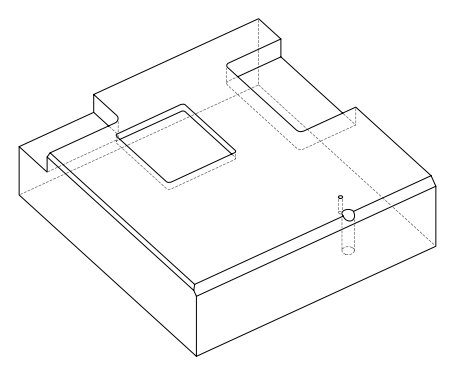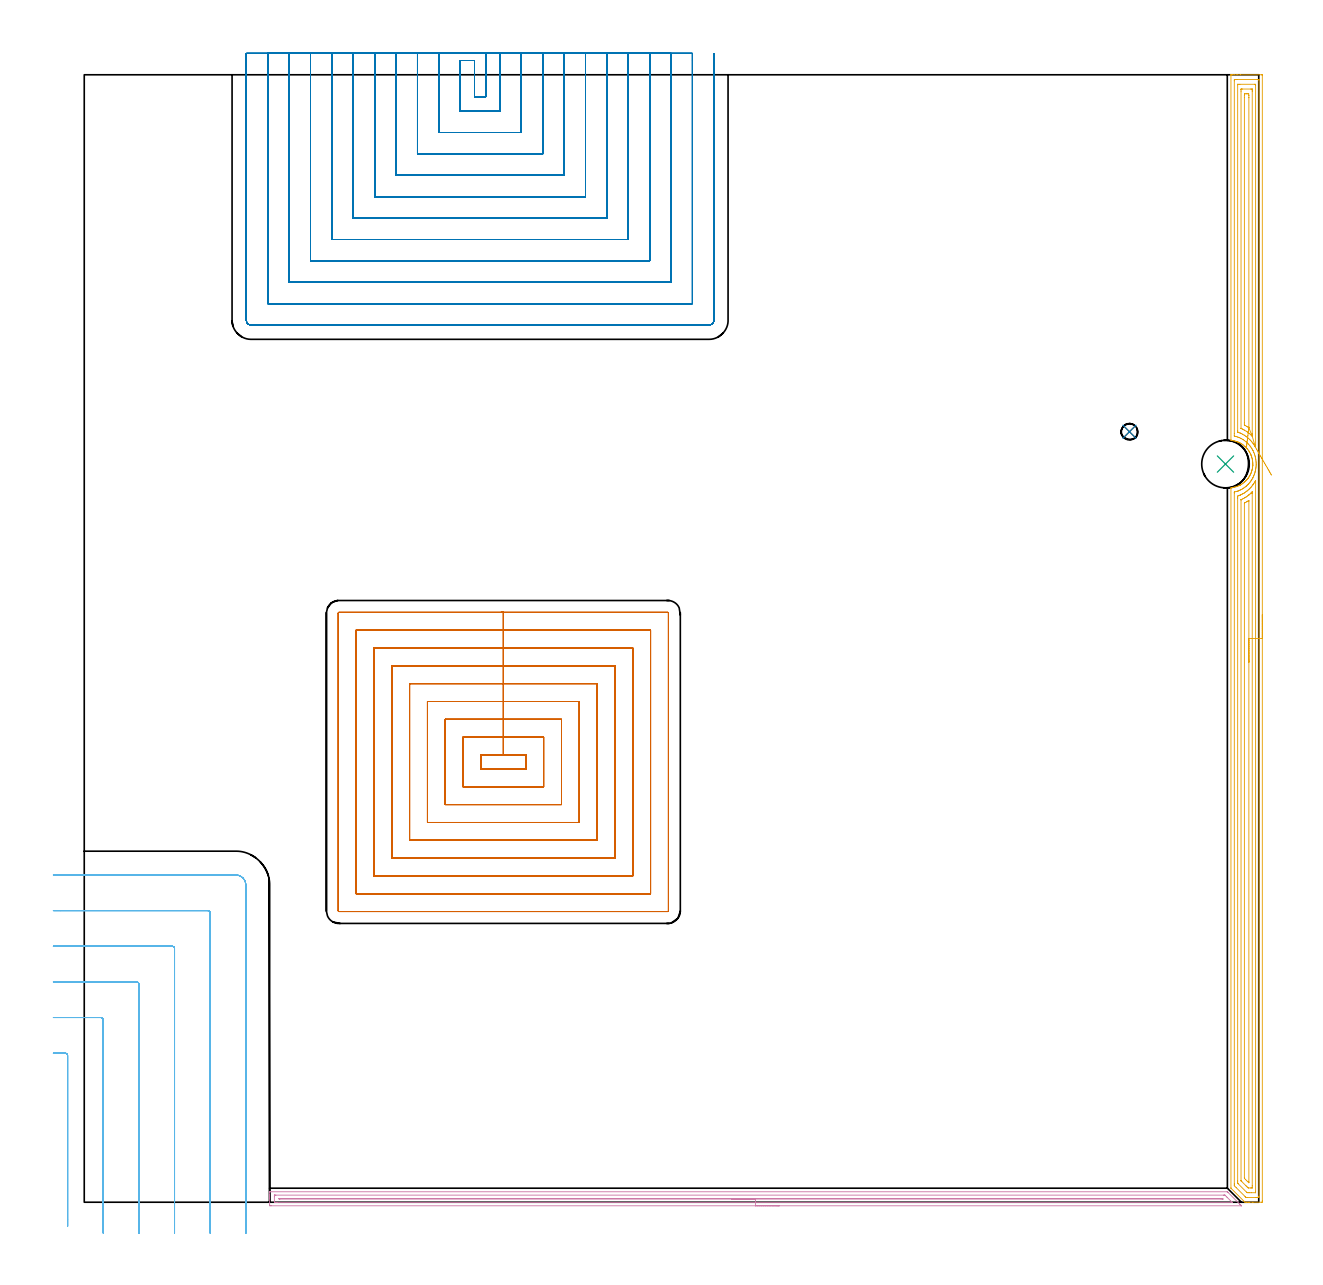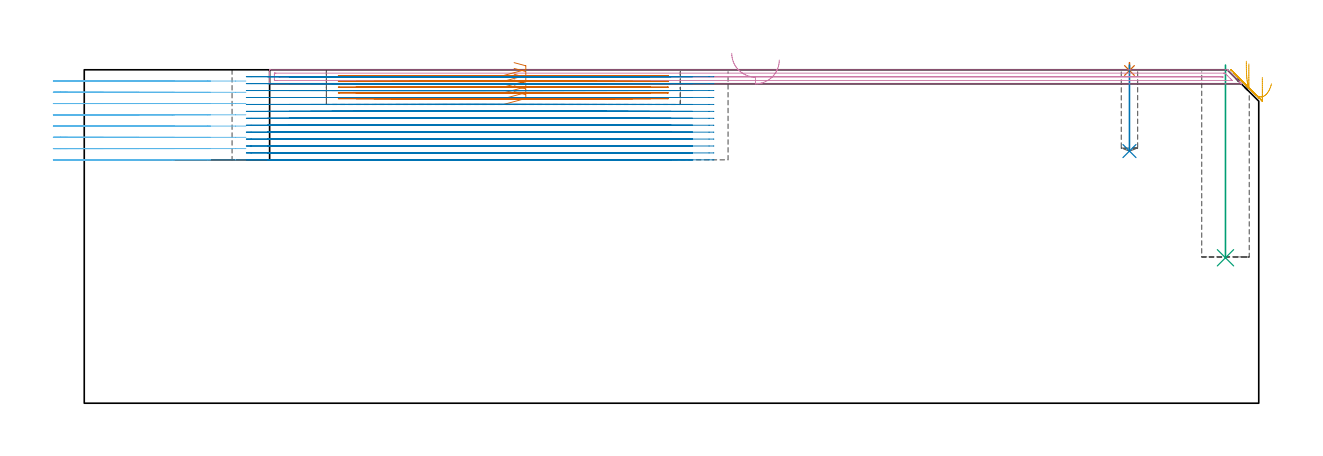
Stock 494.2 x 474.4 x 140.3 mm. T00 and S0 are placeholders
(PLAN: 8 operations, 6 tool changes, 206.9 min)
(1 SPOT_DRILL | STEP1POCKET | NXT0321_9005460120000 | 0.03 min | 13 mm3)
(2 DRILL_BLIND_HOLE_INTO_CENTER | STEP1POCKET | NXT0301_040 | 0.15 min | 1217 mm3)
(3 INDEXABLE_INSERT_DRILL_BLIND_HOLE_FROM_SOLID | STEP1POCKET_1 | NXT0302_011 | 0.33 min | 24728 mm3)
(4 AREA_MILL | FG_CHAMFER_SURFACE | UGT0205_001 | 9.89 min | 7257 mm3)
(5 AREA_MILL_1 | FG_CHAMFER_SURFACE_1 | UGT0205_001 | 19.03 min | 40647 mm3)
(6 MILL_CORNER_NOTCH_RECTANGULAR | CORNER_NOTCH_RECTANGULAR | UGT0201_094 | Follow Part, ap 5, ae 75% | 16.39 min | 434918 mm3)
(7 MILL_RECTANGULAR_POCKET | POCKET_RECTANGULAR_STRAIGHT | UGT0201_128 | Follow Part, ap 2.5, ae 75% | 32.54 min | 295098 mm3)
(8 MILL_SLOT | SLOT_PARTIAL_RECTANGULAR | NXT0201_011 | Follow Part, ap 3, ae 75% | 128.51 min | 879446 mm3)
(TOOL NXT0321_9005460120000 | NC Spot Drill, 142deg, 12mm, Carbide, Uncoated | D12 PA142 FL30 Z2)
(TOOL NXT0301_040 | Carbide Drill 6.9mm [860.1-0690-035A1-MM 2214] | D6.9 PA140 FL53 Z2)
(TOOL NXT0302_011 | Index. Insert Drill 20mm [880-D2000L25-05] | D20 PA176 FL100 Z2)
(TOOL UGT0205_001 | Chamfer Mill 20 x 3 x 45 deg. | D20 FL50 Z2)
(TOOL UGT0201_094 | End mill 20 mm | D20 FL38 Z4)
(TOOL UGT0201_128 | Carbide End Mill 10.0 | D10 FL15 Z4)
(TOOL NXT0201_011 | ENDMILL 12mm [2P460-1200-NA 1630] | D12 FL38 Z6)
(OP 1 SPOT_DRILL)
G17 G21 G94 G90
T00 M6
G54
G17 G0 G90 X439.8 Y324.2 S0 M3
G43 Z150.3 H0
G94 G81 G98 Z140.003 F250. R143.3
G80
M5
M2
(OP 2 DRILL_BLIND_HOLE_INTO_CENTER)
G17 G21 G94 G90
T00 M6
G54
G17 G0 G90 X439.8 Y324.2 S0 M3
G43 Z150.3 H1
G94 G81 G98 Z106.1 F250. R142.3
G80
M5
M2
(OP 3 INDEXABLE_INSERT_DRILL_BLIND_HOLE_FROM_SOLID)
G17 G21 G94 G90
T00 M6
G54
G17 G0 G90 X480.2 Y310.6 S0 M3
G43 Z150.3 H1
G94 G81 G98 Z61.2 F250. R142.3
G80
M5
M2
(OP 4 AREA_MILL)
G17 G21 G94 G90
T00 M6
G54
G17 G0 G90 X292.45 Y-1.5 S1061 M3
G43 Z150.3 H0
Z144.4
G94 G1 X292.412 Z143.528 F250.
X292.298 Z142.664
X292.109 Z141.812
X291.847 Z140.98
X291.513 Z140.174
X291.11 Z139.4
X290.642 Z138.664
X290.11 Z137.972
X289.521 Z137.329
X288.878 Z136.74
X288.186 Z136.209
X287.45 Z135.74
X286.676 Z135.337
X285.87 Z135.003
X285.038 Z134.741
X284.187 Z134.552
X283.322 Z134.438
X282.45 Z134.4
X78.627
X78.291 Y-1.497 Z134.401
X78.01 Y-1.493 Z134.404
X78. Y-1.169 Z134.728
Y1.45 Z137.344
Y1.972 Z137.869
Y2.323 Z138.219
Y2.845 Z138.741
Y3.196 Z139.09
Y4.134 Z140.033
X78.003 Y4.269 Z140.162
X78.01 Y4.404 Z140.295
X78.176 Y4.4 Z140.3
X480.912
X480.987 Y4.403 Z140.296
X481.041 Y4.358 Z140.254
X481.259 Y4.141 Z140.04
X486. Y-0.599 Z135.299
X486.134 Y-0.732 Z135.164
X486.273 Y-0.872 Z135.026
X486.426 Y-1.025 Z134.873
X486.571 Y-1.169 Z134.727
X486.72 Y-1.319 Z134.579
X486.879 Y-1.478 Z134.419
X486.889 Y-1.497 Z134.401
X486.89 Y-1.499 Z134.399
X486.836 Y-1.5 Z134.4
X486.72
X282.45
Y-0.086 Z135.814
X81.093
X80.415 Y-0.084 Z135.816
X80.196 Y-0.083 Z135.817
X80.06 Y-0.079 Z135.821
X80.01 Y-0.069 Z135.831
X80.007 Y-0.041 Z135.859
X80.002 Y0.107 Z136.007
X80. Y2.323 Z138.223
X80.001 Y2.727 Z138.627
X80.005 Y2.862 Z138.762
X80.01 Y2.969 Z138.869
X80.018 Y2.979 Z138.879
X80.034 Y2.982 Z138.882
X80.075 Y2.983 Z138.883
X80.415 Y2.985 Z138.885
X80.63 Y2.986 Z138.886
X479.337
X479.676 Y2.984 Z138.884
X479.846 Y2.981 Z138.881
X479.929 Y2.979 Z138.879
X479.968 Y2.971 Z138.871
X480.016 Y2.929 Z138.829
X480.627 Y2.323 Z138.223
X480.91 Y2.041 Z137.941
X482.373 Y0.577 Z136.477
X482.698 Y0.253 Z136.153
X482.989 Y-0.042 Z135.858
X483.021 Y-0.078 Z135.822
X483.023 Y-0.082 Z135.818
X483.021 Y-0.083 Z135.817
X482.997 Y-0.084 Z135.816
X482.897 Y-0.085 Z135.815
X482.698 Y-0.086 Z135.814
X282.45
Y1.328 Z137.228
X82.326 Y1.329 Z137.229
X82.203 Y1.331 Z137.231
X82.079 Y1.335 Z137.235
X82.01 Y1.338 Z137.238
X82.006 Y1.384 Z137.284
X82.005 Y1.45 Z137.35
X82.01 Y1.548 Z137.448
X82.013 Y1.565 Z137.465
X82.038 Y1.567 Z137.467
X82.08 Y1.57 Z137.47
X82.203 Y1.571 Z137.471
X82.972
X478.352
X478.601 Y1.57 Z137.47
X478.767 Y1.568 Z137.468
X478.897 Y1.564 Z137.464
X478.944 Y1.545 Z137.445
X479.044 Y1.45 Z137.35
X479.122 Y1.37 Z137.27
X479.136 Y1.335 Z137.235
X479.122 Y1.334 Z137.234
X478.352 Y1.329 Z137.229
X282.45 Y1.328 Z137.228
X281.578 Z137.267
X280.714 Z137.38
X279.862 Z137.569
X279.03 Z137.832
X278.224 Z138.165
X277.45 Z138.568
X276.714 Z139.037
X276.022 Z139.568
X275.379 Z140.157
X274.79 Z140.801
X274.259 Z141.493
X273.79 Z142.228
X273.387 Z143.002
X273.053 Z143.808
X272.791 Z144.64
X272.602 Z145.492
X272.488 Z146.357
X272.45 Z147.228
G0 Z150.3
M5
M2
(OP 5 AREA_MILL_1)
G17 G21 G94 G90
T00 M6
G54
G17 G0 G90 X495.7 Y247.2 S1061 M3
G43 Z150.3 H0
Z137.1
G94 G1 Y247.162 Z136.228 F250.
Y247.048 Z135.364
Y246.859 Z134.512
Y246.597 Z133.68
Y246.263 Z132.874
Y245.86 Z132.1
Y245.392 Z131.364
Y244.86 Z130.672
Y244.271 Z130.029
Y243.628 Z129.44
Y242.936 Z128.909
Y242.2 Z128.44
Y241.426 Z128.037
Y240.62 Z127.703
Y239.788 Z127.441
Y238.936 Z127.252
Y238.072 Z127.138
Y237.2 Z127.1
X495.699 Y0.633 Z127.101
X495.696 Y0.193 Z127.102
X495.692 Y0.01 Z127.106
X495.263 Y0. Z127.534
X491.741 Z131.054
X490.345 Z132.451
X489.98 Z132.815
X489.25 Z133.55
X488.95 Z133.85
X488.395 Y0.002 Z134.397
X488.22 Y0.18 Z134.58
X482.61 Y5.79 Z140.189
X482.504 Y5.905 Z140.29
X482.5 Y5.999 Z140.3
Y300.255
X482.506 Y300.623 Z140.292
X482.736 Y300.656 Z140.063
X482.917 Y300.681 Z139.883
X483.222 Y300.723 Z139.578
X483.66 Y300.799 Z139.139
X484.001 Y300.879 Z138.797
X484.097 Y300.901 Z138.701
X484.698 Y301.07 Z138.1
X484.888 Y301.124 Z137.911
X484.973 Y301.153 Z137.826
X485.413 Y301.322 Z137.386
X485.848 Y301.508 Z136.95
X486.019 Y301.592 Z136.777
X486.185 Y301.673 Z136.614
X486.289 Y301.724 Z136.51
X486.329 Y301.745 Z136.47
X486.459 Y301.816 Z136.337
X486.544 Y301.861 Z136.254
X486.724 Y301.958 Z136.075
X486.827 Y302.018 Z135.972
X487.217 Y302.268 Z135.582
X487.6 Y302.535 Z135.199
X488.088 Y302.912 Z134.71
X488.118 Y302.938 Z134.681
X488.22 Y303.03 Z134.576
X488.299 Y303.1 Z134.499
X488.452 Y303.236 Z134.347
X488.475 Y303.257 Z134.323
X488.513 Y303.295 Z134.283
X488.569 Y303.35 Z134.23
X488.756 Y303.534 Z134.043
X488.807 Y303.585 Z133.99
X488.854 Y303.632 Z133.944
X489.031 Y303.806 Z133.768
X489.054 Y303.832 Z133.745
X489.1 Y303.886 Z133.697
X489.158 Y303.951 Z133.641
X489.316 Y304.131 Z133.483
X489.35 Y304.171 Z133.447
X489.393 Y304.226 Z133.402
X489.517 Y304.381 Z133.283
X489.554 Y304.429 Z133.245
X489.687 Y304.599 Z133.11
X489.766 Y304.7 Z133.031
X490.002 Y305.038 Z132.796
X490.089 Y305.174 Z132.706
X490.225 Y305.382 Z132.571
X490.351 Y305.594 Z132.446
X490.507 Y305.883 Z132.292
X490.589 Y306.038 Z132.209
X490.703 Y306.274 Z132.096
X490.803 Y306.488 Z131.992
X490.902 Y306.72 Z131.898
X490.939 Y306.814 Z131.857
X491.102 Y307.202 Z131.697
X491.164 Y307.382 Z131.636
X491.3 Y307.827 Z131.499
X491.337 Y307.967 Z131.462
X491.418 Y308.276 Z131.379
X491.424 Y308.304 Z131.373
X491.515 Y308.722 Z131.285
X491.591 Y309.17 Z131.209
X491.593 Y309.189 Z131.207
Y309.195 Z131.206
X491.644 Y309.616 Z131.153
X491.659 Y309.828 Z131.133
X491.681 Y310.064 Z131.117
Y310.067
X491.691 Y310.287 Z131.107
X491.695 Y310.511 Z131.1
X491.694 Y310.734 Z131.101
X491.689 Y310.958 Z131.109
X491.662 Y311.336 Z131.128
X491.659 Y311.393 Z131.134
X491.658 Y311.405 Z131.135
X491.632 Y311.673 Z131.165
X491.614 Y311.852 Z131.183
X491.609 Y311.882 Z131.187
X491.548 Y312.3 Z131.251
X491.483 Y312.634 Z131.316
X491.461 Y312.746 Z131.338
X491.448 Y312.8 Z131.351
X491.349 Y313.194 Z131.446
X491.22 Y313.64 Z131.575
X491.21 Y313.671 Z131.585
X491.102 Y313.999 Z131.696
X491.056 Y314.118 Z131.742
X490.998 Y314.268 Z131.8
X490.956 Y314.372 Z131.844
X490.889 Y314.534 Z131.911
X490.828 Y314.664 Z131.971
X490.678 Y314.984 Z132.119
X490.451 Y315.428 Z132.349
X490.35 Y315.604 Z132.45
X490.227 Y315.817 Z132.572
X490.065 Y316.072 Z132.734
X489.98 Y316.198 Z132.818
X489.897 Y316.322 Z132.902
X489.629 Y316.682 Z133.17
X489.517 Y316.825 Z133.283
X489.351 Y317.034 Z133.448
X489.193 Y317.216 Z133.605
X488.84 Y317.589 Z133.958
X488.475 Y317.949 Z134.324
X488.298 Y318.11 Z134.502
X487.599 Y318.666 Z135.199
X487.358 Y318.84 Z135.44
X487.113 Y319.004 Z135.685
X486.724 Y319.238 Z136.075
X486.459 Y319.383 Z136.34
X486.289 Y319.476 Z136.51
X485.848 Y319.691 Z136.951
X485.711 Y319.752 Z137.087
X485.578 Y319.809 Z137.217
X485.378 Y319.898 Z137.421
X485.286 Y319.931 Z137.514
X484.973 Y320.044 Z137.827
X484.536 Y320.184 Z138.263
X484.097 Y320.303 Z138.702
X483.66 Y320.4 Z139.139
X483.291 Y320.466 Z139.507
X483.221 Y320.479 Z139.577
X482.504 Y320.577 Z140.29
X482.5 Y320.826 Z140.3
Y474.215
X482.498 Y474.397 Z140.292
X482.499 Y474.398
X482.861 Y474.4 Z139.939
X483.087 Z139.713
X483.817 Z138.978
X485.063 Z137.734
X486.459 Z136.337
X495.263 Z127.535
X495.523 Y474.398 Z127.275
X495.692 Y474.39 Z127.106
X495.699 Y474.219 Z127.099
X495.7 Y237.2 Z127.1
X494.286 Z128.514
X494.285 Y2.52 Z128.515
X494.284 Y2.421 Z128.516
X494.279 Y2.033 Z128.521
X493.908 Y2.009 Z128.892
X493.502 Y2.004 Z129.298
X493.036 Y2. Z129.764
X489.515 Z133.285
X489.1 Y2.003 Z133.7
X488.962 Y2.006 Z133.838
X488.853 Y2.01 Z133.947
X488.77 Y2.09 Z134.03
X488.429 Y2.421 Z134.371
X484.698 Y6.152 Z138.102
X483.967 Y6.893 Z138.833
X483.921 Y6.948 Z138.879
X483.919 Y6.994 Z138.881
X483.916 Y7.093 Z138.884
X483.915 Y7.292 Z138.885
X483.914 Y7.69 Z138.886
Y298.466
X483.916 Y298.665 Z138.884
X483.918 Y298.764 Z138.882
X483.921 Y298.81 Z138.879
X483.929 Y298.825 Z138.871
X483.959 Y298.835 Z138.841
X484.698 Y299.035 Z138.102
X484.948 Y299.106 Z137.852
X485.225 Y299.191 Z137.575
X485.578 Y299.314 Z137.222
X485.612 Y299.326 Z137.188
X485.701 Y299.36 Z137.099
X486.23 Y299.592 Z136.57
X486.459 Y299.7 Z136.341
X486.825 Y299.883 Z135.975
X487.339 Y300.158 Z135.461
X487.401 Y300.192 Z135.399
X487.501 Y300.255 Z135.299
X487.932 Y300.547 Z134.868
X488.22 Y300.748 Z134.58
X488.448 Y300.917 Z134.352
X488.75 Y301.149 Z134.05
X488.939 Y301.312 Z133.861
X489.1 Y301.457 Z133.7
X489.399 Y301.74 Z133.401
X489.714 Y302.044 Z133.086
X489.846 Y302.181 Z132.954
X489.98 Y302.328 Z132.82
X490.261 Y302.652 Z132.539
X490.492 Y302.938 Z132.308
X490.653 Y303.149 Z132.147
X490.861 Y303.429 Z131.939
X491.024 Y303.666 Z131.776
X491.134 Y303.832 Z131.666
X491.369 Y304.211 Z131.431
X491.661 Y304.727 Z131.139
X491.679 Y304.759 Z131.121
X491.689 Y304.779 Z131.111
X491.741 Y304.882 Z131.059
X491.976 Y305.383 Z130.824
X492.078 Y305.621 Z130.722
X492.239 Y306.01 Z130.561
X492.435 Y306.516 Z130.365
X492.455 Y306.572 Z130.345
X492.471 Y306.618 Z130.329
X492.483 Y306.657 Z130.317
X492.622 Y307.121 Z130.178
X492.682 Y307.349 Z130.118
X492.697 Y307.41 Z130.103
X492.847 Y308.076 Z129.953
X492.891 Y308.304 Z129.909
X492.978 Y308.837 Z129.822
X493.022 Y309.199 Z129.778
X493.064 Y309.643 Z129.736
X493.093 Y310.093 Z129.707
X493.105 Y310.497 Z129.695
X493.098 Y310.988 Z129.702
X493.074 Y311.422 Z129.726
X493.035 Y311.882 Z129.765
X492.968 Y312.424 Z129.832
X492.915 Y312.776 Z129.885
X492.762 Y313.528 Z130.038
X492.727 Y313.671 Z130.073
X492.622 Y314.075 Z130.178
X492.47 Y314.565 Z130.33
X492.395 Y314.795 Z130.405
X492.137 Y315.459 Z130.663
X491.741 Y316.317 Z131.059
X491.723 Y316.354 Z131.077
X491.703 Y316.393 Z131.097
X491.373 Y316.979 Z131.427
X491.21 Y317.248 Z131.59
X490.861 Y317.772 Z131.939
X490.586 Y318.143 Z132.214
X490.317 Y318.482 Z132.483
X489.98 Y318.869 Z132.82
X489.824 Y319.037 Z132.976
X489.1 Y319.747 Z133.7
X488.884 Y319.931 Z133.916
X488.22 Y320.453 Z134.58
X487.683 Y320.826 Z135.117
X487.339 Y321.031 Z135.461
X486.875 Y321.297 Z135.925
X486.459 Y321.499 Z136.341
X485.991 Y321.72 Z136.809
X485.578 Y321.881 Z137.222
X485.326 Y321.977 Z137.474
X484.698 Y322.166 Z138.102
X484.102 Y322.325 Z138.698
X483.989 Y322.354 Z138.811
X483.961 Y322.362 Z138.839
X483.934 Y322.374 Z138.866
X483.921 Y322.385 Z138.879
X483.919 Y322.408 Z138.881
X483.915 Y322.515 Z138.885
Y322.615
X483.914 Y323.411 Z138.886
X483.915 Y471.88 Z138.885
X483.916 Y471.979 Z138.884
X483.921 Y472.367 Z138.879
X484.292 Y472.39 Z138.508
X484.698 Y472.396 Z138.102
X485.164 Y472.4 Z137.636
X493.968 Z128.832
X494.192 Y472.398 Z128.608
X494.227 Y472.396 Z128.573
X494.263 Y472.39 Z128.537
X494.279 Y472.382 Z128.521
X494.28 Y472.354 Z128.52
X494.285 Y472.078 Z128.515
X494.286 Y237.2 Z128.514
X492.871 Z129.929
Y4.21
X492.87 Y4.083 Z129.93
X492.867 Y4.021 Z129.933
X492.865 Y4.012 Z129.935
X492.857 Y4.008 Z129.943
X492.827 Y4.002 Z129.973
X491.068 Y4. Z131.732
X490.187 Y4.001 Z132.613
X489.98 Y4.002 Z132.82
X489.297 Y4.01 Z133.503
X489.1 Y4.199 Z133.7
X489.089 Y4.21 Z133.711
X485.512 Y7.788 Z137.288
X485.444 Y7.862 Z137.356
X485.335 Y7.983 Z137.465
X485.333 Y8.037 Z137.467
X485.329 Y8.682 Z137.471
Y8.936
Y296.036
X485.331 Y296.677 Z137.469
X485.335 Y296.925 Z137.465
X485.342 Y297.164 Z137.458
X485.578 Y297.25 Z137.222
X485.81 Y297.337 Z136.99
X486.411 Y297.572 Z136.389
X486.445 Y297.586 Z136.355
X486.459 Y297.592 Z136.341
X487.044 Y297.872 Z135.756
X487.339 Y298.02 Z135.461
X487.625 Y298.176 Z135.175
X488.135 Y298.466 Z134.665
X488.187 Y298.499 Z134.613
X488.22 Y298.521 Z134.58
X488.711 Y298.861 Z134.089
X489.1 Y299.141 Z133.7
X489.224 Y299.234 Z133.576
X489.386 Y299.36 Z133.414
X489.707 Y299.638 Z133.093
X489.98 Y299.883 Z132.82
X490.171 Y300.061 Z132.629
X490.373 Y300.255 Z132.427
X490.616 Y300.504 Z132.184
X490.861 Y300.764 Z131.939
X491.041 Y300.966 Z131.759
X491.197 Y301.149 Z131.603
X491.439 Y301.456 Z131.361
X491.741 Y301.847 Z131.059
X491.824 Y301.959 Z130.976
X491.884 Y302.044 Z130.916
X492.181 Y302.492 Z130.619
X492.46 Y302.938 Z130.34
X492.622 Y303.22 Z130.178
X492.84 Y303.61 Z129.96
X492.856 Y303.634 Z129.944
X492.864 Y303.643 Z129.936
X492.867 Y303.633 Z129.933
X492.87 Y303.614 Z129.93
X492.871 Y303.601 Z129.929
Y303.579
Y237.2
X491.457 Z131.343
Y6.893
X491.455 Y6.29 Z131.345
X491.452 Y6.086 Z131.348
X491.451 Y6.02 Z131.349
X491.41 Y6.01 Z131.39
X491.3 Y6.007 Z131.5
X490.861 Y6. Z131.939
X489.98 Z132.82
X489.762 Y6.01 Z133.038
X489.34 Y6.417 Z133.46
X489.1 Y6.651 Z133.7
X488.855 Y6.893 Z133.945
X487.067 Y8.682 Z135.733
X486.788 Y8.97 Z136.012
X486.752 Y9.009 Z136.048
X486.749 Y9.025 Z136.051
X486.745 Y9.061 Z136.055
X486.743 Y9.137 Z136.057
Y295.494
X486.744 Y295.566 Z136.056
X486.747 Y295.601 Z136.053
X486.749 Y295.614 Z136.051
X486.76 Y295.622 Z136.04
X487.339 Y295.897 Z135.461
X487.852 Y296.156 Z134.948
X488.22 Y296.357 Z134.58
X488.422 Y296.472 Z134.378
X488.766 Y296.677 Z134.034
X488.968 Y296.811 Z133.832
X489.1 Y296.902 Z133.7
X489.488 Y297.178 Z133.312
X489.98 Y297.537 Z132.82
X490. Y297.552 Z132.8
X490.025 Y297.572 Z132.775
X490.478 Y297.961 Z132.322
X490.861 Y298.305 Z131.939
X490.944 Y298.381 Z131.856
X491.033 Y298.466 Z131.767
X491.394 Y298.819 Z131.406
X491.415 Y298.838 Z131.385
X491.44 Y298.856 Z131.36
X491.451 Y298.862 Z131.349
X491.452 Y298.844 Z131.348
X491.455 Y298.756 Z131.345
X491.457 Y298.466 Z131.343
Y298.284
Y237.2
X490.043 Z132.757
Y8.555
X490.041 Y8.427 Z132.759
X490.036 Y8.188 Z132.764
X489.98 Y8.229 Z132.82
X489.518 Y8.682 Z133.282
X489.1 Y9.098 Z133.7
X488.622 Y9.577 Z134.178
X488.22 Y9.986 Z134.58
X488.166 Y10.044 Z134.634
X488.16 Y10.28 Z134.64
X488.157 Y10.407 Z134.643
X488.158 Y294.057 Z134.642
X488.16 Y294.121 Z134.64
X488.164 Y294.159 Z134.636
X488.176 Y294.177 Z134.624
X488.22 Y294.204 Z134.58
X488.652 Y294.449 Z134.148
X489.1 Y294.705 Z133.7
X489.214 Y294.773 Z133.586
X489.401 Y294.888 Z133.399
X489.75 Y295.122 Z133.05
X489.98 Y295.274 Z132.82
X490.035 Y295.308 Z132.765
X490.04 Y295.079 Z132.76
X490.043 Y294.952 Z132.757
Y237.2
Y236.328 Z132.795
Y235.464 Z132.909
Y234.612 Z133.098
Y233.78 Z133.36
Y232.974 Z133.694
Y232.2 Z134.097
Y231.464 Z134.565
Y230.772 Z135.096
Y230.129 Z135.686
Y229.54 Z136.329
Y229.008 Z137.021
Y228.54 Z137.757
Y228.137 Z138.531
Y227.803 Z139.337
Y227.541 Z140.169
Y227.352 Z141.02
Y227.238 Z141.885
Y227.2 Z142.757
G0 Z150.3
X499.568 Y305.936
Z134.412
G1 X499.356 Y306.303 Z133.649
X499.112 Y306.726 Z132.926
X498.837 Y307.202 Z132.249
X498.534 Y307.727 Z131.622
X498.204 Y308.298 Z131.05
X497.851 Y308.91 Z130.538
X497.478 Y309.558 Z130.09
X497.085 Y310.237 Z129.708
X496.678 Y310.943 Z129.396
X496.259 Y311.67 Z129.157
X495.831 Y312.412 Z128.991
X495.397 Y313.163 Z128.901
X494.961 Y313.919 Z128.886
X494.526 Y314.672 Z128.948
X494.096 Y315.419 Z129.085
X493.673 Y316.152 Z129.297
X493.261 Y316.866 Z129.582
X492.863 Y317.556 Z129.937
X492.622 Y317.981 Z130.178
X492.531 Y318.143 Z130.269
X492.403 Y318.364 Z130.397
X491.961 Y319.037 Z130.839
X491.741 Y319.348 Z131.059
X491.293 Y319.931 Z131.507
X490.861 Y320.435 Z131.939
X490.481 Y320.826 Z132.319
X489.98 Y321.317 Z132.82
X489.516 Y321.72 Z133.284
X489.1 Y322.048 Z133.7
X488.785 Y322.289 Z134.015
X488.326 Y322.615 Z134.474
X488.22 Y322.682 Z134.58
X488.051 Y322.786 Z134.749
X487.339 Y323.179 Z135.461
X486.678 Y323.509 Z136.122
X486.459 Y323.607 Z136.341
X486.29 Y323.68 Z136.51
X485.578 Y323.944 Z137.222
X485.444 Y323.995 Z137.356
X485.355 Y324.03 Z137.445
X485.335 Y324.04 Z137.465
X485.333 Y324.078 Z137.467
X485.331 Y324.15 Z137.469
X485.329 Y324.403 Z137.471
Y324.657
Y470.19
X485.33 Y470.317 Z137.47
X485.333 Y470.379 Z137.467
X485.335 Y470.388 Z137.465
X485.343 Y470.392 Z137.457
X485.373 Y470.398 Z137.427
X485.578 Y470.399 Z137.222
X486.252 Y470.4 Z136.548
X492.416 Y470.399 Z130.384
X492.622 Y470.395 Z130.178
X492.828 Y470.39 Z129.972
X492.865 Y470.379 Z129.935
X492.867 Y470.341 Z129.933
X492.87 Y470.274 Z129.93
X492.871 Y470.19 Z129.929
Y469.936
Y317.89
X492.867 Y317.635 Z129.933
X492.865 Y317.565 Z129.935
X492.863 Y317.556 Z129.937
X491.445 Y322.33 Z131.355
X491.148 Y322.615 Z131.652
X490.861 Y322.887 Z131.939
X490.155 Y323.509 Z132.645
X489.98 Y323.649 Z132.82
X489.396 Y324.103 Z133.404
X489.1 Y324.307 Z133.7
X488.956 Y324.403 Z133.844
X488.22 Y324.835 Z134.58
X487.931 Y324.998 Z134.869
X487.353 Y325.298 Z135.447
X487.326 Y325.311 Z135.474
X486.876 Y325.521 Z135.924
X486.77 Y325.574 Z136.03
X486.75 Y325.586 Z136.05
X486.747 Y325.594 Z136.053
X486.745 Y325.621 Z136.055
X486.743 Y325.677 Z136.057
Y467.507
X486.745 Y468.11 Z136.055
X486.748 Y468.314 Z136.052
X486.749 Y468.38 Z136.051
X486.79 Y468.39 Z136.01
X486.9 Y468.393 Z135.9
X487.339 Y468.4 Z135.461
X490.861 Z131.939
X491.301 Y468.393 Z131.499
X491.41 Y468.39 Z131.39
X491.451 Y468.383 Z131.349
X491.453 Y468.347 Z131.347
X491.455 Y468.253 Z131.345
X491.457 Y467.795 Z131.343
Y467.507
Y323.509
X491.455 Y322.906 Z131.345
X491.451 Y322.615 Z131.349
X491.445 Y322.33 Z131.355
X490.031 Y325.9 Z132.769
X490.017 Y325.907 Z132.783
X489.98 Y325.929 Z132.82
X489.584 Y326.192 Z133.216
X489.1 Y326.482 Z133.7
X488.418 Y326.885 Z134.382
X488.22 Y326.996 Z134.58
X488.164 Y327.03 Z134.636
X488.161 Y327.087 Z134.639
X488.159 Y327.149 Z134.641
X488.157 Y327.981 Z134.643
Y464.887
X488.161 Y465.718 Z134.639
X488.163 Y465.775 Z134.637
X488.22 Y466.39 Z134.58
X488.432 Y466.396 Z134.368
X489.1 Y466.399 Z133.7
X489.31 Z133.49
X489.98 Y466.39 Z132.82
X490.036 Y465.718 Z132.764
X490.04 Y465.658 Z132.76
X490.043 Y464.823 Z132.757
Y464.76
Y326.129
X490.041 Y326.065 Z132.759
X490.036 Y325.939 Z132.764
X490.031 Y325.9 Z132.769
X489.927 Y325.045 Z132.911
X489.825 Y324.206 Z133.128
X489.725 Y323.39 Z133.418
X489.629 Y322.601 Z133.779
X489.537 Y321.847 Z134.207
X489.45 Y321.132 Z134.7
X489.368 Y320.463 Z135.254
X489.293 Y319.844 Z135.864
X489.224 Y319.281 Z136.526
X489.162 Y318.777 Z137.236
X489.109 Y318.336 Z137.987
X489.063 Y317.962 Z138.773
X489.026 Y317.657 Z139.59
X488.997 Y317.424 Z140.43
X488.978 Y317.265 Z141.288
X488.968 Y317.181 Z142.156
X488.967 Y317.172 Z143.028
X488.975 Y317.238 Z143.898
G0 Z150.3
M5
M2
(OP 6 MILL_CORNER_NOTCH_RECTANGULAR)
G17 G21 G94 G90
T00 M6
G54
G17 G0 G90 X-7. Y-10.141 S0 M3
G43 Z150.3 H0
Z135.562
G94 G1 Y-7.141 F250.
Y61.707 F500.
G3 X-7.993 Y62.7 R1.
G1 X-10.
X-13. F250.
G0 Z150.3
X8. Y-13.
Z135.562
G1 Y-10.
Y76.707 F500.
G3 X7.007 Y77.7 R1.
G1 X-10.
X-13. F250.
G0 Z150.3
X23. Y-13.
Z135.562
G1 Y-10.
Y91.706 F500.
G3 X22.006 Y92.7 R1.
G1 X-10.
X-13. F250.
G0 Z150.3
X38. Y-13.
Z135.562
G1 Y-10.
Y106.706 F500.
G3 X37.006 Y107.7 R1.
G1 X-10.
X-13. F250.
G0 Z150.3
X53. Y-13.
Z135.562
G1 Y-10.
Y121.705 F500.
G3 X52.005 Y122.7 R1.
G1 X-10.
X-13. F250.
G0 Z150.3
X68. Y-13.
Z135.562
G1 Y-10.
Y133.4 F500.
G3 X63.7 Y137.7 R4.3
G1 X-10.
X-13. F250.
G0 Z150.3
X-7. Y-10.141
Z130.825
G1 Y-7.141
Y61.707 F500.
G3 X-7.993 Y62.7 R1.
G1 X-10.
X-13. F250.
G0 Z150.3
X8. Y-13.
Z130.825
G1 Y-10.
Y76.707 F500.
G3 X7.007 Y77.7 R1.
G1 X-10.
X-13. F250.
G0 Z150.3
X23. Y-13.
Z130.825
G1 Y-10.
Y91.706 F500.
G3 X22.006 Y92.7 R1.
G1 X-10.
X-13. F250.
G0 Z150.3
X38. Y-13.
Z130.825
G1 Y-10.
Y106.706 F500.
G3 X37.006 Y107.7 R1.
G1 X-10.
X-13. F250.
G0 Z150.3
X53. Y-13.
Z130.825
G1 Y-10.
Y121.705 F500.
G3 X52.005 Y122.7 R1.
G1 X-10.
X-13. F250.
G0 Z150.3
X68. Y-13.
Z130.825
G1 Y-10.
Y133.4 F500.
G3 X63.7 Y137.7 R4.3
G1 X-10.
X-13. F250.
G0 Z150.3
X-7. Y-10.141
Z126.087
G1 Y-7.141
Y61.707 F500.
G3 X-7.993 Y62.7 R1.
G1 X-10.
X-13. F250.
G0 Z150.3
X8. Y-13.
Z126.087
G1 Y-10.
Y76.707 F500.
G3 X7.007 Y77.7 R1.
G1 X-10.
X-13. F250.
G0 Z150.3
X23. Y-13.
Z126.087
G1 Y-10.
Y91.706 F500.
G3 X22.006 Y92.7 R1.
G1 X-10.
X-13. F250.
G0 Z150.3
X38. Y-13.
Z126.087
G1 Y-10.
Y106.706 F500.
G3 X37.006 Y107.7 R1.
G1 X-10.
X-13. F250.
G0 Z150.3
X53. Y-13.
Z126.087
G1 Y-10.
Y121.705 F500.
G3 X52.005 Y122.7 R1.
G1 X-10.
X-13. F250.
G0 Z150.3
X68. Y-13.
Z126.087
G1 Y-10.
Y133.4 F500.
G3 X63.7 Y137.7 R4.3
G1 X-10.
X-13. F250.
G0 Z150.3
X-7. Y-10.141
Z121.35
G1 Y-7.141
Y61.707 F500.
G3 X-7.993 Y62.7 R1.
G1 X-10.
X-13. F250.
G0 Z150.3
X8. Y-13.
Z121.35
G1 Y-10.
Y76.707 F500.
G3 X7.007 Y77.7 R1.
G1 X-10.
X-13. F250.
G0 Z150.3
X23. Y-13.
Z121.35
G1 Y-10.
Y91.706 F500.
G3 X22.006 Y92.7 R1.
G1 X-10.
X-13. F250.
G0 Z150.3
X38. Y-13.
Z121.35
G1 Y-10.
Y106.706 F500.
G3 X37.006 Y107.7 R1.
G1 X-10.
X-13. F250.
G0 Z150.3
X53. Y-13.
Z121.35
G1 Y-10.
Y121.705 F500.
G3 X52.005 Y122.7 R1.
G1 X-10.
X-13. F250.
G0 Z150.3
X68. Y-13.
Z121.35
G1 Y-10.
Y133.4 F500.
G3 X63.7 Y137.7 R4.3
G1 X-10.
X-13. F250.
G0 Z150.3
X-7. Y-10.141
Z116.612
G1 Y-7.141
Y61.707 F500.
G3 X-7.993 Y62.7 R1.
G1 X-10.
X-13. F250.
G0 Z150.3
X8. Y-13.
Z116.612
G1 Y-10.
Y76.707 F500.
G3 X7.007 Y77.7 R1.
G1 X-10.
X-13. F250.
G0 Z150.3
X23. Y-13.
Z116.612
G1 Y-10.
Y91.706 F500.
G3 X22.006 Y92.7 R1.
G1 X-10.
X-13. F250.
G0 Z150.3
X38. Y-13.
Z116.612
G1 Y-10.
Y106.706 F500.
G3 X37.006 Y107.7 R1.
G1 X-10.
X-13. F250.
G0 Z150.3
X53. Y-13.
Z116.612
G1 Y-10.
Y121.705 F500.
G3 X52.005 Y122.7 R1.
G1 X-10.
X-13. F250.
G0 Z150.3
X68. Y-13.
Z116.612
G1 Y-10.
Y133.4 F500.
G3 X63.7 Y137.7 R4.3
G1 X-10.
X-13. F250.
G0 Z150.3
X-7. Y-10.141
Z111.875
G1 Y-7.141
Y61.707 F500.
G3 X-7.993 Y62.7 R1.
G1 X-10.
X-13. F250.
G0 Z150.3
X8. Y-13.
Z111.875
G1 Y-10.
Y76.707 F500.
G3 X7.007 Y77.7 R1.
G1 X-10.
X-13. F250.
G0 Z150.3
X23. Y-13.
Z111.875
G1 Y-10.
Y91.706 F500.
G3 X22.006 Y92.7 R1.
G1 X-10.
X-13. F250.
G0 Z150.3
X38. Y-13.
Z111.875
G1 Y-10.
Y106.706 F500.
G3 X37.006 Y107.7 R1.
G1 X-10.
X-13. F250.
G0 Z150.3
X53. Y-13.
Z111.875
G1 Y-10.
Y121.705 F500.
G3 X52.005 Y122.7 R1.
G1 X-10.
X-13. F250.
G0 Z150.3
X68. Y-13.
Z111.875
G1 Y-10.
Y133.4 F500.
G3 X63.7 Y137.7 R4.3
G1 X-10.
X-13. F250.
G0 Z150.3
X-7. Y-10.141
Z107.137
G1 Y-7.141
Y61.707 F500.
G3 X-7.993 Y62.7 R1.
G1 X-10.
X-13. F250.
G0 Z150.3
X8. Y-13.
Z107.137
G1 Y-10.
Y76.707 F500.
G3 X7.007 Y77.7 R1.
G1 X-10.
X-13. F250.
G0 Z150.3
X23. Y-13.
Z107.137
G1 Y-10.
Y91.706 F500.
G3 X22.006 Y92.7 R1.
G1 X-10.
X-13. F250.
G0 Z150.3
X38. Y-13.
Z107.137
G1 Y-10.
Y106.706 F500.
G3 X37.006 Y107.7 R1.
G1 X-10.
X-13. F250.
G0 Z150.3
X53. Y-13.
Z107.137
G1 Y-10.
Y121.705 F500.
G3 X52.005 Y122.7 R1.
G1 X-10.
X-13. F250.
G0 Z150.3
X68. Y-13.
Z107.137
G1 Y-10.
Y133.4 F500.
G3 X63.7 Y137.7 R4.3
G1 X-10.
X-13. F250.
G0 Z150.3
X-7. Y-10.141
Z102.4
G1 Y-7.141
Y61.707 F500.
G3 X-7.993 Y62.7 R1.
G1 X-10.
X-13. F250.
G0 Z150.3
X8. Y-13.
Z102.4
G1 Y-10.
Y76.707 F500.
G3 X7.007 Y77.7 R1.
G1 X-10.
X-13. F250.
G0 Z150.3
X23. Y-13.
Z102.4
G1 Y-10.
Y91.706 F500.
G3 X22.006 Y92.7 R1.
G1 X-10.
X-13. F250.
G0 Z150.3
X38. Y-13.
Z102.4
G1 Y-10.
Y106.706 F500.
G3 X37.006 Y107.7 R1.
G1 X-10.
X-13. F250.
G0 Z150.3
X53. Y-13.
Z102.4
G1 Y-10.
Y121.705 F500.
G3 X52.005 Y122.7 R1.
G1 X-10.
X-13. F250.
G0 Z150.3
X68. Y-13.
Z102.4
G1 Y-10.
Y133.4 F500.
G3 X63.7 Y137.7 R4.3
G1 X-10.
X-13. F250.
G0 Z150.3
M5
M2
(OP 7 MILL_RECTANGULAR_POCKET)
G17 G21 G94 G90
T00 M6
G54
G17 G0 G90 X180.873 Y182.3 S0 M3
G43 Z150.3 H0
Z143.3
G94 G1 X185.8 Z141.98 F250.
Y188.2 Z140.399
X176.35 Z137.867
X166.9 F500.
Y182.3
X185.8
Y188.2
X176.35
Y195.7
X159.4
Y174.8
X193.3
Y195.7
X176.35
Y203.2
X151.9
Y167.3
X200.8
Y203.2
X176.35
Y210.7
X144.4
Y159.8
X208.3
Y210.7
X176.35
Y218.2
X136.9
Y152.3
X215.8
Y218.2
X176.35
Y225.7
X129.4
Y144.8
X223.3
Y225.7
X176.35
Y233.2
X121.9
Y137.3
X230.8
Y233.2
X176.35
Y240.7
X114.4
Y129.8
X238.3
Y240.7
X176.35
Y248.2
X107.2
G3 X106.9 Y247.9 R0.3
G1 Y122.6
G3 X107.2 Y122.3 R0.3
G1 X245.5
G3 X245.8 Y122.6 R0.3
G1 Y247.9
G3 X245.5 Y248.2 R0.3
G1 X176.35
X175.35
G0 X180.873 Y182.3 Z140.867
G1 X185.8 Z139.546 F250.
Y188.2 Z137.965
X176.35 Z135.433
X166.9 F500.
Y182.3
X185.8
Y188.2
X176.35
Y195.7
X159.4
Y174.8
X193.3
Y195.7
X176.35
Y203.2
X151.9
Y167.3
X200.8
Y203.2
X176.35
Y210.7
X144.4
Y159.8
X208.3
Y210.7
X176.35
Y218.2
X136.9
Y152.3
X215.8
Y218.2
X176.35
Y225.7
X129.4
Y144.8
X223.3
Y225.7
X176.35
Y233.2
X121.9
Y137.3
X230.8
Y233.2
X176.35
Y240.7
X114.4
Y129.8
X238.3
Y240.7
X176.35
Y248.2
X107.2
G3 X106.9 Y247.9 R0.3
G1 Y122.6
G3 X107.2 Y122.3 R0.3
G1 X245.5
G3 X245.8 Y122.6 R0.3
G1 Y247.9
G3 X245.5 Y248.2 R0.3
G1 X176.35
X175.35
G0 X180.873 Y182.3 Z138.433
G1 X185.8 Z137.113 F250.
Y188.2 Z135.532
X176.35 Z133.
X166.9 F500.
Y182.3
X185.8
Y188.2
X176.35
Y195.7
X159.4
Y174.8
X193.3
Y195.7
X176.35
Y203.2
X151.9
Y167.3
X200.8
Y203.2
X176.35
Y210.7
X144.4
Y159.8
X208.3
Y210.7
X176.35
Y218.2
X136.9
Y152.3
X215.8
Y218.2
X176.35
Y225.7
X129.4
Y144.8
X223.3
Y225.7
X176.35
Y233.2
X121.9
Y137.3
X230.8
Y233.2
X176.35
Y240.7
X114.4
Y129.8
X238.3
Y240.7
X176.35
Y248.2
X107.2
G3 X106.9 Y247.9 R0.3
G1 Y122.6
G3 X107.2 Y122.3 R0.3
G1 X245.5
G3 X245.8 Y122.6 R0.3
G1 Y247.9
G3 X245.5 Y248.2 R0.3
G1 X176.35
X175.35
G0 X180.873 Y182.3 Z136.
G1 X185.8 Z134.68 F250.
Y188.2 Z133.099
X176.35 Z130.567
X166.9 F500.
Y182.3
X185.8
Y188.2
X176.35
Y195.7
X159.4
Y174.8
X193.3
Y195.7
X176.35
Y203.2
X151.9
Y167.3
X200.8
Y203.2
X176.35
Y210.7
X144.4
Y159.8
X208.3
Y210.7
X176.35
Y218.2
X136.9
Y152.3
X215.8
Y218.2
X176.35
Y225.7
X129.4
Y144.8
X223.3
Y225.7
X176.35
Y233.2
X121.9
Y137.3
X230.8
Y233.2
X176.35
Y240.7
X114.4
Y129.8
X238.3
Y240.7
X176.35
Y248.2
X107.2
G3 X106.9 Y247.9 R0.3
G1 Y122.6
G3 X107.2 Y122.3 R0.3
G1 X245.5
G3 X245.8 Y122.6 R0.3
G1 Y247.9
G3 X245.5 Y248.2 R0.3
G1 X176.35
X175.35
G0 X180.873 Y182.3 Z133.567
G1 X185.8 Z132.246 F250.
Y188.2 Z130.665
X176.35 Z128.133
X166.9 F500.
Y182.3
X185.8
Y188.2
X176.35
Y195.7
X159.4
Y174.8
X193.3
Y195.7
X176.35
Y203.2
X151.9
Y167.3
X200.8
Y203.2
X176.35
Y210.7
X144.4
Y159.8
X208.3
Y210.7
X176.35
Y218.2
X136.9
Y152.3
X215.8
Y218.2
X176.35
Y225.7
X129.4
Y144.8
X223.3
Y225.7
X176.35
Y233.2
X121.9
Y137.3
X230.8
Y233.2
X176.35
Y240.7
X114.4
Y129.8
X238.3
Y240.7
X176.35
Y248.2
X107.2
G3 X106.9 Y247.9 R0.3
G1 Y122.6
G3 X107.2 Y122.3 R0.3
G1 X245.5
G3 X245.8 Y122.6 R0.3
G1 Y247.9
G3 X245.5 Y248.2 R0.3
G1 X176.35
X175.35
G0 X180.873 Y182.3 Z131.133
G1 X185.8 Z129.813 F250.
Y188.2 Z128.232
X176.35 Z125.7
X166.9 F500.
Y182.3
X185.8
Y188.2
X176.35
Y195.7
X159.4
Y174.8
X193.3
Y195.7
X176.35
Y203.2
X151.9
Y167.3
X200.8
Y203.2
X176.35
Y210.7
X144.4
Y159.8
X208.3
Y210.7
X176.35
Y218.2
X136.9
Y152.3
X215.8
Y218.2
X176.35
Y225.7
X129.4
Y144.8
X223.3
Y225.7
X176.35
Y233.2
X121.9
Y137.3
X230.8
Y233.2
X176.35
Y240.7
X114.4
Y129.8
X238.3
Y240.7
X176.35
Y248.2
X107.2
G3 X106.9 Y247.9 R0.3
G1 Y122.6
G3 X107.2 Y122.3 R0.3
G1 X245.5
G3 X245.8 Y122.6 R0.3
G1 Y247.9
G3 X245.5 Y248.2 R0.3
G1 X176.35
X175.35
G0 Z150.3
M5
M2
(OP 8 MILL_SLOT)
G17 G21 G94 G90
T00 M6
G54
G17 G0 G90 X168.9 Y483.4 S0 M3
G43 Z150.3 H1
Z137.385
G94 G1 Y480.4 F250.
Y465.1 F500.
X164.2
Y480.4
X158.2
Y459.1
X174.9
Y480.4
Y483.4 F250.
X149.2
Y480.4
Y450.1 F500.
X183.9
Y480.4
Y483.4 F250.
X140.2
Y480.4
Y441.1 F500.
X192.9
Y480.4
Y483.4 F250.
X131.2
Y480.4
Y432.1 F500.
X201.9
Y480.4
Y483.4 F250.
X122.2
Y480.4
Y423.1 F500.
X210.9
Y480.4
Y483.4 F250.
X113.2
Y480.4
Y414.1 F500.
X219.9
Y480.4
Y483.4 F250.
X104.2
Y480.4
Y405.1 F500.
X228.9
Y480.4
Y483.4 F250.
X95.2
Y480.4
Y396.1 F500.
X237.9
Y480.4
Y483.4 F250.
X86.2
Y480.4
Y387.1 F500.
X246.9
Y480.4
Y483.4 F250.
X77.2
Y480.4
Y378.1 F500.
X255.9
Y480.4
Y483.4 F250.
X68.2
Y480.4
Y371.1 F500.
G3 X70.2 Y369.1 R2.
G1 X262.9
G3 X264.9 Y371.1 R2.
G1 Y480.4
Y483.4 F250.
G0 X168.9 Z134.469
G1 Y480.4
Y465.1 F500.
X164.2
Y480.4
X158.2
Y459.1
X174.9
Y480.4
Y483.4 F250.
X149.2
Y480.4
Y450.1 F500.
X183.9
Y480.4
Y483.4 F250.
X140.2
Y480.4
Y441.1 F500.
X192.9
Y480.4
Y483.4 F250.
X131.2
Y480.4
Y432.1 F500.
X201.9
Y480.4
Y483.4 F250.
X122.2
Y480.4
Y423.1 F500.
X210.9
Y480.4
Y483.4 F250.
X113.2
Y480.4
Y414.1 F500.
X219.9
Y480.4
Y483.4 F250.
X104.2
Y480.4
Y405.1 F500.
X228.9
Y480.4
Y483.4 F250.
X95.2
Y480.4
Y396.1 F500.
X237.9
Y480.4
Y483.4 F250.
X86.2
Y480.4
Y387.1 F500.
X246.9
Y480.4
Y483.4 F250.
X77.2
Y480.4
Y378.1 F500.
X255.9
Y480.4
Y483.4 F250.
X68.2
Y480.4
Y371.1 F500.
G3 X70.2 Y369.1 R2.
G1 X262.9
G3 X264.9 Y371.1 R2.
G1 Y480.4
Y483.4 F250.
G0 X168.9 Z131.554
G1 Y480.4
Y465.1 F500.
X164.2
Y480.4
X158.2
Y459.1
X174.9
Y480.4
Y483.4 F250.
X149.2
Y480.4
Y450.1 F500.
X183.9
Y480.4
Y483.4 F250.
X140.2
Y480.4
Y441.1 F500.
X192.9
Y480.4
Y483.4 F250.
X131.2
Y480.4
Y432.1 F500.
X201.9
Y480.4
Y483.4 F250.
X122.2
Y480.4
Y423.1 F500.
X210.9
Y480.4
Y483.4 F250.
X113.2
Y480.4
Y414.1 F500.
X219.9
Y480.4
Y483.4 F250.
X104.2
Y480.4
Y405.1 F500.
X228.9
Y480.4
Y483.4 F250.
X95.2
Y480.4
Y396.1 F500.
X237.9
Y480.4
Y483.4 F250.
X86.2
Y480.4
Y387.1 F500.
X246.9
Y480.4
Y483.4 F250.
X77.2
Y480.4
Y378.1 F500.
X255.9
Y480.4
Y483.4 F250.
X68.2
Y480.4
Y371.1 F500.
G3 X70.2 Y369.1 R2.
G1 X262.9
G3 X264.9 Y371.1 R2.
G1 Y480.4
Y483.4 F250.
G0 X168.9 Z128.638
G1 Y480.4
Y465.1 F500.
X164.2
Y480.4
X158.2
Y459.1
X174.9
Y480.4
Y483.4 F250.
X149.2
Y480.4
Y450.1 F500.
X183.9
Y480.4
Y483.4 F250.
X140.2
Y480.4
Y441.1 F500.
X192.9
Y480.4
Y483.4 F250.
X131.2
Y480.4
Y432.1 F500.
X201.9
Y480.4
Y483.4 F250.
X122.2
Y480.4
Y423.1 F500.
X210.9
Y480.4
Y483.4 F250.
X113.2
Y480.4
Y414.1 F500.
X219.9
Y480.4
Y483.4 F250.
X104.2
Y480.4
Y405.1 F500.
X228.9
Y480.4
Y483.4 F250.
X95.2
Y480.4
Y396.1 F500.
X237.9
Y480.4
Y483.4 F250.
X86.2
Y480.4
Y387.1 F500.
X246.9
Y480.4
Y483.4 F250.
X77.2
Y480.4
Y378.1 F500.
X255.9
Y480.4
Y483.4 F250.
X68.2
Y480.4
Y371.1 F500.
G3 X70.2 Y369.1 R2.
G1 X262.9
G3 X264.9 Y371.1 R2.
G1 Y480.4
Y483.4 F250.
G0 X168.9 Z125.723
G1 Y480.4
Y465.1 F500.
X164.2
Y480.4
X158.2
Y459.1
X174.9
Y480.4
Y483.4 F250.
X149.2
Y480.4
Y450.1 F500.
X183.9
Y480.4
Y483.4 F250.
X140.2
Y480.4
Y441.1 F500.
X192.9
Y480.4
Y483.4 F250.
X131.2
Y480.4
Y432.1 F500.
X201.9
Y480.4
Y483.4 F250.
X122.2
Y480.4
Y423.1 F500.
X210.9
Y480.4
Y483.4 F250.
X113.2
Y480.4
Y414.1 F500.
X219.9
Y480.4
Y483.4 F250.
X104.2
Y480.4
Y405.1 F500.
X228.9
Y480.4
Y483.4 F250.
X95.2
Y480.4
Y396.1 F500.
X237.9
Y480.4
Y483.4 F250.
X86.2
Y480.4
Y387.1 F500.
X246.9
Y480.4
Y483.4 F250.
X77.2
Y480.4
Y378.1 F500.
X255.9
Y480.4
Y483.4 F250.
X68.2
Y480.4
Y371.1 F500.
G3 X70.2 Y369.1 R2.
G1 X262.9
G3 X264.9 Y371.1 R2.
G1 Y480.4
Y483.4 F250.
G0 X168.9 Z122.808
G1 Y480.4
Y465.1 F500.
X164.2
Y480.4
X158.2
Y459.1
X174.9
Y480.4
Y483.4 F250.
X149.2
Y480.4
Y450.1 F500.
X183.9
Y480.4
Y483.4 F250.
X140.2
Y480.4
Y441.1 F500.
X192.9
Y480.4
Y483.4 F250.
X131.2
Y480.4
Y432.1 F500.
X201.9
Y480.4
Y483.4 F250.
X122.2
Y480.4
Y423.1 F500.
X210.9
Y480.4
Y483.4 F250.
X113.2
Y480.4
Y414.1 F500.
X219.9
Y480.4
Y483.4 F250.
X104.2
Y480.4
Y405.1 F500.
X228.9
Y480.4
Y483.4 F250.
X95.2
Y480.4
Y396.1 F500.
X237.9
Y480.4
Y483.4 F250.
X86.2
Y480.4
Y387.1 F500.
X246.9
Y480.4
Y483.4 F250.
X77.2
Y480.4
Y378.1 F500.
X255.9
Y480.4
Y483.4 F250.
X68.2
Y480.4
Y371.1 F500.
G3 X70.2 Y369.1 R2.
G1 X262.9
G3 X264.9 Y371.1 R2.
G1 Y480.4
Y483.4 F250.
G0 X168.9 Z119.892
G1 Y480.4
Y465.1 F500.
X164.2
Y480.4
X158.2
Y459.1
X174.9
Y480.4
Y483.4 F250.
X149.2
Y480.4
Y450.1 F500.
X183.9
Y480.4
Y483.4 F250.
X140.2
Y480.4
Y441.1 F500.
X192.9
Y480.4
Y483.4 F250.
X131.2
Y480.4
Y432.1 F500.
X201.9
Y480.4
Y483.4 F250.
X122.2
Y480.4
Y423.1 F500.
X210.9
Y480.4
Y483.4 F250.
X113.2
Y480.4
Y414.1 F500.
X219.9
Y480.4
Y483.4 F250.
X104.2
Y480.4
Y405.1 F500.
X228.9
Y480.4
Y483.4 F250.
X95.2
Y480.4
Y396.1 F500.
X237.9
Y480.4
Y483.4 F250.
X86.2
Y480.4
Y387.1 F500.
X246.9
Y480.4
Y483.4 F250.
X77.2
Y480.4
Y378.1 F500.
X255.9
Y480.4
Y483.4 F250.
X68.2
Y480.4
Y371.1 F500.
G3 X70.2 Y369.1 R2.
G1 X262.9
G3 X264.9 Y371.1 R2.
G1 Y480.4
Y483.4 F250.
G0 X168.9 Z116.977
G1 Y480.4
Y465.1 F500.
X164.2
Y480.4
X158.2
Y459.1
X174.9
Y480.4
Y483.4 F250.
X149.2
Y480.4
Y450.1 F500.
X183.9
Y480.4
Y483.4 F250.
X140.2
Y480.4
Y441.1 F500.
X192.9
Y480.4
Y483.4 F250.
X131.2
Y480.4
Y432.1 F500.
X201.9
Y480.4
Y483.4 F250.
X122.2
Y480.4
Y423.1 F500.
X210.9
Y480.4
Y483.4 F250.
X113.2
Y480.4
Y414.1 F500.
X219.9
Y480.4
Y483.4 F250.
X104.2
Y480.4
Y405.1 F500.
X228.9
Y480.4
Y483.4 F250.
X95.2
Y480.4
Y396.1 F500.
X237.9
Y480.4
Y483.4 F250.
X86.2
Y480.4
Y387.1 F500.
X246.9
Y480.4
Y483.4 F250.
X77.2
Y480.4
Y378.1 F500.
X255.9
Y480.4
Y483.4 F250.
X68.2
Y480.4
Y371.1 F500.
G3 X70.2 Y369.1 R2.
G1 X262.9
G3 X264.9 Y371.1 R2.
G1 Y480.4
Y483.4 F250.
G0 X168.9 Z114.062
G1 Y480.4
Y465.1 F500.
X164.2
Y480.4
X158.2
Y459.1
X174.9
Y480.4
Y483.4 F250.
X149.2
Y480.4
Y450.1 F500.
X183.9
Y480.4
Y483.4 F250.
X140.2
Y480.4
Y441.1 F500.
X192.9
Y480.4
Y483.4 F250.
X131.2
Y480.4
Y432.1 F500.
X201.9
Y480.4
Y483.4 F250.
X122.2
Y480.4
Y423.1 F500.
X210.9
Y480.4
Y483.4 F250.
X113.2
Y480.4
Y414.1 F500.
X219.9
Y480.4
Y483.4 F250.
X104.2
Y480.4
Y405.1 F500.
X228.9
Y480.4
Y483.4 F250.
X95.2
Y480.4
Y396.1 F500.
X237.9
Y480.4
Y483.4 F250.
X86.2
Y480.4
Y387.1 F500.
X246.9
Y480.4
Y483.4 F250.
X77.2
Y480.4
Y378.1 F500.
X255.9
Y480.4
Y483.4 F250.
X68.2
Y480.4
Y371.1 F500.
G3 X70.2 Y369.1 R2.
G1 X262.9
G3 X264.9 Y371.1 R2.
G1 Y480.4
Y483.4 F250.
G0 X168.9 Z111.146
G1 Y480.4
Y465.1 F500.
X164.2
Y480.4
X158.2
Y459.1
X174.9
Y480.4
Y483.4 F250.
X149.2
Y480.4
Y450.1 F500.
X183.9
Y480.4
Y483.4 F250.
X140.2
Y480.4
Y441.1 F500.
X192.9
Y480.4
Y483.4 F250.
X131.2
Y480.4
Y432.1 F500.
X201.9
Y480.4
Y483.4 F250.
X122.2
Y480.4
Y423.1 F500.
X210.9
Y480.4
Y483.4 F250.
X113.2
Y480.4
Y414.1 F500.
X219.9
Y480.4
Y483.4 F250.
X104.2
Y480.4
Y405.1 F500.
X228.9
Y480.4
Y483.4 F250.
X95.2
Y480.4
Y396.1 F500.
X237.9
Y480.4
Y483.4 F250.
X86.2
Y480.4
Y387.1 F500.
X246.9
Y480.4
Y483.4 F250.
X77.2
Y480.4
Y378.1 F500.
X255.9
Y480.4
Y483.4 F250.
X68.2
Y480.4
Y371.1 F500.
G3 X70.2 Y369.1 R2.
G1 X262.9
G3 X264.9 Y371.1 R2.
G1 Y480.4
Y483.4 F250.
G0 X168.9 Z108.231
G1 Y480.4
Y465.1 F500.
X164.2
Y480.4
X158.2
Y459.1
X174.9
Y480.4
Y483.4 F250.
X149.2
Y480.4
Y450.1 F500.
X183.9
Y480.4
Y483.4 F250.
X140.2
Y480.4
Y441.1 F500.
X192.9
Y480.4
Y483.4 F250.
X131.2
Y480.4
Y432.1 F500.
X201.9
Y480.4
Y483.4 F250.
X122.2
Y480.4
Y423.1 F500.
X210.9
Y480.4
Y483.4 F250.
X113.2
Y480.4
Y414.1 F500.
X219.9
Y480.4
Y483.4 F250.
X104.2
Y480.4
Y405.1 F500.
X228.9
Y480.4
Y483.4 F250.
X95.2
Y480.4
Y396.1 F500.
X237.9
Y480.4
Y483.4 F250.
X86.2
Y480.4
Y387.1 F500.
X246.9
Y480.4
Y483.4 F250.
X77.2
Y480.4
Y378.1 F500.
X255.9
Y480.4
Y483.4 F250.
X68.2
Y480.4
Y371.1 F500.
G3 X70.2 Y369.1 R2.
G1 X262.9
G3 X264.9 Y371.1 R2.
G1 Y480.4
Y483.4 F250.
G0 X168.9 Z105.315
G1 Y480.4
Y465.1 F500.
X164.2
Y480.4
X158.2
Y459.1
X174.9
Y480.4
Y483.4 F250.
X149.2
Y480.4
Y450.1 F500.
X183.9
Y480.4
Y483.4 F250.
X140.2
Y480.4
Y441.1 F500.
X192.9
Y480.4
Y483.4 F250.
X131.2
Y480.4
Y432.1 F500.
X201.9
Y480.4
Y483.4 F250.
X122.2
Y480.4
Y423.1 F500.
X210.9
Y480.4
Y483.4 F250.
X113.2
Y480.4
Y414.1 F500.
X219.9
Y480.4
Y483.4 F250.
X104.2
Y480.4
Y405.1 F500.
X228.9
Y480.4
Y483.4 F250.
X95.2
Y480.4
Y396.1 F500.
X237.9
Y480.4
Y483.4 F250.
X86.2
Y480.4
Y387.1 F500.
X246.9
Y480.4
Y483.4 F250.
X77.2
Y480.4
Y378.1 F500.
X255.9
Y480.4
Y483.4 F250.
X68.2
Y480.4
Y371.1 F500.
G3 X70.2 Y369.1 R2.
G1 X262.9
G3 X264.9 Y371.1 R2.
G1 Y480.4
Y483.4 F250.
G0 X168.9 Z102.4
G1 Y480.4
Y465.1 F500.
X164.2
Y480.4
X158.2
Y459.1
X174.9
Y480.4
Y483.4 F250.
X149.2
Y480.4
Y450.1 F500.
X183.9
Y480.4
Y483.4 F250.
X140.2
Y480.4
Y441.1 F500.
X192.9
Y480.4
Y483.4 F250.
X131.2
Y480.4
Y432.1 F500.
X201.9
Y480.4
Y483.4 F250.
X122.2
Y480.4
Y423.1 F500.
X210.9
Y480.4
Y483.4 F250.
X113.2
Y480.4
Y414.1 F500.
X219.9
Y480.4
Y483.4 F250.
X104.2
Y480.4
Y405.1 F500.
X228.9
Y480.4
Y483.4 F250.
X95.2
Y480.4
Y396.1 F500.
X237.9
Y480.4
Y483.4 F250.
X86.2
Y480.4
Y387.1 F500.
X246.9
Y480.4
Y483.4 F250.
X77.2
Y480.4
Y378.1 F500.
X255.9
Y480.4
Y483.4 F250.
X68.2
Y480.4
Y371.1 F500.
G3 X70.2 Y369.1 R2.
G1 X262.9
G3 X264.9 Y371.1 R2.
G1 Y480.4
Y483.4 F250.
G0 Z150.3
M5
M2
